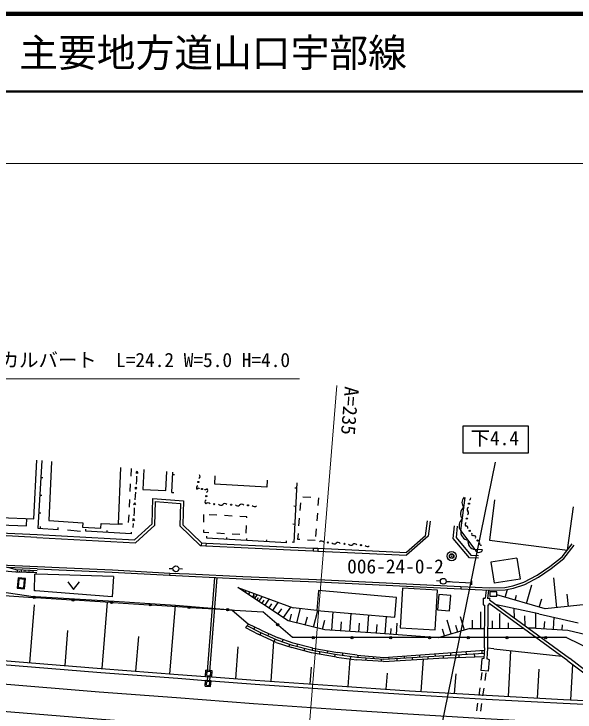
# Model space of a CAD drawing. Units: millimetres, scale not verified. Extents: x 40000 to 680000, y 20000 to 380000.
# Drawn here: x 216050 to 288423, y 289924 to 380000 of the extents above; entities that cross this region are included whole.
import ezdxf
from ezdxf.enums import TextEntityAlignment as Align

# ---------------------------------------------------------------- set-up
doc = ezdxf.new("R2010")
doc.units = ezdxf.units.MM
doc.header["$LTSCALE"] = 1000
doc.header["$PDMODE"] = 32
doc.header["$PDSIZE"] = 500
for name, color, linetype, lineweight in [('M-BGD', 7, 'Continuous', 25), ('M-BMK-SRVR', 3, 'Continuous', 25), ('M-STR-HTXT', 7, 'Continuous', 13), ('M-STR-STRC', 7, 'Continuous', 25), ('M-TTL', 2, 'Continuous', 140), ('M-TTL-LINE', 7, 'Continuous', 50)]:
    doc.layers.add(name, color=color, linetype=linetype, lineweight=lineweight)
doc.layers.add('M-TTL-TXT', color=7, linetype='Continuous')
doc.styles.add('@ＭＳ ゴシック', font='')
doc.styles.add('ＭＳ ゴシック', font='')
doc.styles.get('@ＭＳ ゴシック').set_extended_font_data('@MS Gothic')
doc.styles.get('ＭＳ ゴシック').set_extended_font_data('MS Gothic')

msp = doc.modelspace()

# ---------------------------------------------------------------- linework, layer by layer
at = {"layer": 'M-BGD'}
for p, q in [((219640, 322362), (219145, 313656)), ((229515, 314178), (229832, 321477)), ((231162, 321362), (231110, 320363)), ((231777, 320741), (232045, 320978)), ((231796, 320996), (232027, 320723)), ((236411, 318245), (236543, 320895)), ((219517, 320202), (219767, 320187)), ((231836, 319840), (231799, 319331)), ((231874, 320350), (231836, 319840)), ((236528, 320591), (236777, 320579)), ((241957, 319339), (242006, 320421)), ((231057, 319365), (231005, 318366)), ((231627, 318703), (231895, 318939)), ((231646, 318958), (231877, 318685)), ((252552, 319506), (252164, 311818)), ((231724, 318311), (231686, 317802)), ((236411, 318245), (236660, 318232)), ((252516, 318791), (252266, 318804)), ((219387, 317912), (219637, 317898)), ((230953, 317368), (230901, 316369)), ((231686, 317802), (231649, 317292)), ((233861, 314211), (233950, 317467)), ((233950, 317467), (237900, 317176)), ((234207, 314053), (234290, 317091)), ((234290, 317091), (237541, 316851)), ((237900, 317176), (237817, 314081)), ((253328, 317697), (254325, 317631)), ((255331, 317564), (255257, 316575)), ((255323, 317565), (255331, 317564)), ((231477, 316664), (231746, 316901)), ((231496, 316919), (231727, 316646)), ((231574, 316273), (231537, 315763)), ((237541, 316851), (237463, 313937)), ((252399, 316467), (252149, 316480)), ((252970, 315936), (253048, 316933)), ((219257, 315622), (219506, 315608)), ((230849, 315370), (230796, 314372)), ((231537, 315763), (231499, 315254)), ((240513, 315418), (240503, 314418)), ((242209, 315324), (241211, 315379)), ((244206, 315214), (243208, 315269)), ((255182, 315577), (255108, 314580)), ((217661, 313941), (217694, 314887)), ((231328, 314626), (231596, 314862)), ((231346, 314880), (231577, 314607)), ((246098, 315110), (245205, 315159)), ((246094, 315005), (246098, 315110)), ((252813, 313942), (252892, 314939)), ((269151, 312640), (269374, 314605)), ((269722, 314566), (269499, 312601)), ((214234, 314063), (217661, 313941)), ((219468, 313635), (219484, 313885)), ((221757, 313492), (221773, 313741)), ((230049, 314148), (229515, 314178)), ((231424, 314234), (231387, 313725)), ((231578, 312127), (233861, 314211)), ((231706, 311770), (234207, 314053)), ((237463, 313937), (240078, 311402)), ((237817, 314081), (240226, 311746)), ((246020, 313006), (246057, 314005)), ((252281, 314143), (252032, 314155)), ((255033, 313583), (254959, 312586)), ((272721, 312323), (272883, 313957)), ((273231, 313923), (273084, 312434)), ((219013, 312467), (214221, 312701)), ((214225, 313051), (219030, 312817)), ((219030, 312817), (231578, 312127)), ((222963, 313416), (224613, 313274)), ((228044, 313345), (228042, 313095)), ((240493, 313418), (240491, 313130)), ((240491, 313130), (241202, 313091)), ((240928, 312365), (240943, 312614)), ((242200, 313036), (243199, 312981)), ((244197, 312926), (245196, 312871)), ((252676, 312194), (252735, 312945)), ((269499, 312601), (266683, 310173)), ((269151, 312640), (266699, 310522)), ((219013, 312467), (231706, 311770)), ((240226, 311746), (240212, 311396)), ((240226, 311746), (240824, 311721)), ((240824, 311721), (240809, 311372)), ((240824, 311721), (251723, 311201)), ((251212, 311764), (240928, 312365)), ((243499, 312214), (243514, 312464)), ((246070, 312064), (246085, 312314)), ((248641, 311914), (248656, 312163)), ((251212, 311764), (251226, 312013)), ((252164, 311818), (251915, 311831)), ((252923, 312179), (252676, 312194)), ((254919, 312050), (253921, 312114)), ((274791, 309833), (272721, 312323)), ((273084, 312434), (274962, 310175)), ((240078, 311402), (240809, 311372)), ((240809, 311372), (251707, 310851)), ((251707, 310851), (254625, 310731)), ((251723, 311201), (254640, 311081)), ((254640, 311081), (254625, 310731)), ((254640, 311081), (255241, 311052)), ((255241, 311052), (255225, 310702)), ((255241, 311052), (266699, 310522)), ((286749, 309935), (288072, 311623)), ((286961, 309721), (288308, 311438)), ((254625, 310731), (255225, 310702)), ((255225, 310702), (266683, 310173)), ((274962, 310175), (275983, 310125)), ((285155, 308708), (286749, 309935)), ((275966, 309776), (274791, 309833)), ((280933, 309800), (277572, 309283)), ((277572, 309283), (277992, 306557)), ((280933, 309800), (281352, 307074)), ((285332, 308466), (286961, 309721)), ((219046, 308397), (214182, 308619)), ((214185, 308919), (219069, 308696)), ((216272, 307976), (214790, 308091)), ((216349, 308254), (215291, 308568)), ((216259, 307977), (216270, 308115)), ((219026, 308136), (216349, 308254)), ((216509, 307970), (216516, 308246)), ((216759, 307963), (216762, 308097)), ((217009, 307957), (217016, 308224)), ((217259, 307950), (217262, 308080)), ((217509, 307944), (217515, 308202)), ((217759, 307937), (217762, 308062)), ((218009, 307931), (218015, 308180)), ((218508, 307918), (218515, 308158)), ((219046, 308397), (221847, 308292)), ((219069, 308696), (221861, 308592)), ((221847, 308292), (228735, 307972)), ((221861, 308592), (228750, 308272)), ((228750, 308272), (236136, 307865)), ((236561, 308414), (236061, 308422)), ((237810, 308368), (237311, 308391)), ((283544, 307578), (285155, 308708)), ((283701, 307322), (285332, 308466)), ((219008, 307905), (216272, 307976)), ((216598, 307221), (216477, 305927)), ((217524, 307134), (216598, 307221)), ((218258, 307924), (218262, 308045)), ((218682, 305558), (218757, 307723)), ((218994, 307716), (218757, 307723)), ((228874, 307431), (218994, 307717)), ((228874, 307431), (228718, 304795)), ((228735, 307972), (236121, 307566)), ((236136, 307865), (236121, 307566)), ((236121, 307566), (238625, 307453)), ((236136, 307865), (238638, 307753)), ((238625, 307453), (245574, 307132)), ((238638, 307753), (245587, 307431)), ((241024, 295142), (241969, 307286)), ((241323, 295120), (242269, 307273)), ((245587, 307431), (256159, 306978)), ((281813, 306670), (283544, 307578)), ((281931, 306393), (283701, 307322)), ((286090, 303398), (285676, 307236)), ((216689, 307112), (216586, 306017)), ((217416, 307046), (216689, 307112)), ((217313, 305949), (217416, 307046)), ((217403, 305840), (217524, 307134)), ((222994, 306743), (223744, 305743)), ((223744, 305743), (224494, 306743)), ((245574, 307132), (256145, 306678)), ((256145, 306678), (273687, 305806)), ((256159, 306978), (273701, 306106)), ((271054, 306810), (270554, 306833)), ((272301, 306736), (271802, 306768)), ((271803, 306772), (275119, 306591)), ((275105, 306342), (275132, 306841)), ((281352, 307074), (277992, 306557)), ((280397, 306199), (281813, 306670)), ((280476, 305909), (281931, 306393)), ((282153, 303939), (282864, 306355)), ((214151, 305462), (218519, 304838)), ((216477, 305927), (217403, 305840)), ((216586, 306017), (217313, 305949)), ((218826, 305547), (218682, 305558)), ((228718, 304795), (218826, 305547)), ((251430, 301698), (244932, 305996)), ((244932, 305996), (252060, 303365)), ((245580, 305712), (245553, 305651)), ((245560, 305646), (245553, 305651)), ((245580, 305712), (245557, 305648)), ((245580, 305712), (245560, 305646)), ((245952, 305571), (245890, 305432)), ((245906, 305421), (245890, 305432)), ((245952, 305571), (245898, 305427)), ((245952, 305571), (245906, 305421)), ((246419, 305394), (246315, 305157)), ((246419, 305394), (246329, 305148)), ((246419, 305394), (246342, 305139)), ((255343, 305597), (255119, 303046)), ((265404, 304715), (255343, 305597)), ((266149, 305893), (265863, 300771)), ((270662, 305641), (266149, 305893)), ((270376, 300519), (270662, 305641)), ((273701, 306106), (273687, 305806)), ((273687, 305806), (277398, 305647)), ((273701, 306106), (277402, 305948)), ((276953, 305666), (276828, 304614)), ((277254, 305654), (277139, 304596)), ((277398, 305647), (279421, 305683)), ((277402, 305948), (279387, 305982)), ((278335, 305421), (277435, 305418)), ((277435, 305418), (277437, 304868)), ((278337, 304871), (278335, 305421)), ((279387, 305982), (280397, 306199)), ((279411, 304745), (279704, 305743)), ((279421, 305683), (280476, 305909)), ((214147, 304998), (218516, 304720)), ((218519, 304838), (218771, 304822)), ((218771, 304822), (228973, 304210)), ((218815, 304701), (223506, 304403)), ((246342, 305139), (246315, 305157)), ((247008, 305171), (246849, 304810)), ((246890, 304783), (246849, 304810)), ((247008, 305171), (246870, 304797)), ((247008, 305171), (246890, 304783)), ((246933, 304753), (247073, 304958)), ((247140, 304612), (247419, 305023)), ((247418, 304424), (247606, 304701)), ((247695, 304236), (248072, 304790)), ((248443, 303727), (248952, 304476)), ((265181, 302165), (265404, 304715)), ((270845, 305110), (270669, 303118)), ((272389, 304974), (270845, 305110)), ((272213, 302982), (272389, 304974)), ((276587, 304629), (276828, 304614)), ((276587, 304629), (276593, 303742)), ((277423, 304580), (277139, 304596)), ((277423, 304580), (277402, 304403)), ((277437, 304868), (278337, 304871)), ((284556, 303232), (278336, 305061)), ((280693, 304368), (280875, 304986)), ((283811, 303451), (284128, 304528)), ((287561, 303557), (287391, 305137)), ((218082, 296283), (218683, 303763)), ((223805, 304384), (228496, 304086)), ((227409, 295533), (228098, 304111)), ((228795, 304067), (233486, 303769)), ((228973, 304210), (236880, 303734)), ((233785, 303750), (238475, 303452)), ((236165, 294830), (236880, 303734)), ((236880, 303734), (244141, 303097)), ((248069, 303981), (248323, 304356)), ((248949, 303384), (249292, 303889)), ((249454, 303041), (250140, 304051)), ((276593, 303742), (276790, 303733)), ((276749, 298201), (276790, 303733)), ((277190, 303714), (277149, 298176)), ((277319, 303708), (277190, 303714)), ((277319, 303708), (277347, 303947)), ((287489, 296553), (277347, 303947)), ((277402, 304403), (287725, 296876)), ((283752, 302609), (278302, 303746)), ((289876, 303806), (284556, 303232)), ((238775, 303433), (243465, 303135)), ((243765, 303116), (248134, 302838)), ((244141, 303097), (246311, 301257)), ((249951, 301287), (248134, 302838)), ((250135, 302577), (250598, 303259)), ((250817, 302114), (251743, 303478)), ((255119, 303046), (252060, 303365)), ((252557, 301419), (253013, 303265)), ((254705, 300888), (255236, 303036)), ((255119, 303046), (265181, 302165)), ((257053, 300475), (257208, 302863)), ((259389, 300323), (259541, 302659)), ((270669, 303118), (272213, 302982)), ((276268, 300714), (276256, 302859)), ((280628, 302050), (280583, 303270)), ((283372, 300752), (283361, 302681)), ((251634, 301647), (251862, 302570)), ((253631, 301154), (253896, 302228)), ((255866, 300601), (256154, 301762)), ((261673, 300174), (261822, 302459)), ((263918, 300017), (264086, 302261)), ((272450, 299999), (271932, 301765)), ((274153, 300498), (273654, 302201)), ((275195, 300709), (275190, 301781)), ((278736, 300728), (278726, 302643)), ((281977, 301067), (281939, 302340)), ((283752, 302609), (288832, 301447)), ((285632, 300605), (285734, 302156)), ((246311, 301257), (245909, 300833)), ((247735, 300220), (246110, 301045)), ((247933, 300471), (246311, 301257)), ((247002, 300592), (247136, 300857)), ((251997, 299541), (250179, 301092)), ((256132, 300535), (251430, 301698)), ((258221, 300399), (258297, 301567)), ((260531, 300249), (260605, 301391)), ((262796, 300101), (262880, 301223)), ((265388, 299906), (265498, 301376)), ((273302, 300248), (273052, 301100)), ((277778, 300722), (277773, 301680)), ((279860, 300734), (279857, 301442)), ((284460, 300681), (284520, 301597)), ((286774, 300530), (286816, 301184)), ((222634, 295917), (222998, 300443)), ((245909, 300833), (247537, 299969)), ((249874, 298908), (247537, 299969)), ((250006, 299200), (247735, 300220)), ((247897, 300147), (247770, 299864)), ((247933, 300471), (250138, 299491)), ((248809, 299737), (248938, 300024)), ((262731, 300106), (256132, 300535)), ((270762, 299504), (262731, 300106)), ((264653, 299962), (264708, 300696)), ((265863, 300771), (270376, 300519)), ((274864, 300707), (270762, 299504)), ((271567, 299740), (271308, 300623)), ((274864, 300707), (276768, 300717)), ((277168, 300719), (281741, 300744)), ((283372, 300752), (282415, 300747)), ((283372, 300752), (287484, 300484)), ((287484, 300484), (297813, 297989)), ((231781, 295182), (232141, 299668)), ((249722, 299328), (249591, 299037)), ((251974, 298525), (250006, 299200)), ((252055, 298794), (250138, 299491)), ((250660, 298976), (250759, 299265)), ((254504, 299541), (251997, 299541)), ((259504, 299541), (254804, 299541)), ((264504, 299541), (259804, 299541)), ((269504, 299541), (264804, 299541)), ((274504, 299541), (269804, 299541)), ((279504, 299541), (274804, 299541)), ((284504, 299541), (279804, 299541)), ((287310, 299541), (284804, 299541)), ((287310, 299541), (291168, 297653)), ((244660, 294210), (244951, 298336)), ((249228, 293888), (249591, 299037)), ((249874, 298908), (251893, 298256)), ((251606, 298651), (251512, 298379)), ((254409, 297569), (251893, 298256)), ((254516, 297864), (251974, 298525)), ((254622, 298160), (252055, 298794)), ((252567, 298371), (252639, 298650)), ((254516, 297864), (254581, 298170)), ((254622, 298160), (257824, 297588)), ((276749, 298201), (276666, 296827)), ((277148, 298176), (277065, 296803)), ((277963, 298075), (277148, 298176)), ((253534, 298119), (253459, 297828)), ((257647, 297012), (254409, 297569)), ((257736, 297300), (254516, 297864)), ((255490, 297694), (255437, 297392)), ((256475, 297521), (256528, 297819)), ((257460, 297348), (257408, 297053)), ((260272, 296970), (257736, 297300)), ((260319, 297269), (257824, 297588)), ((258451, 297207), (258489, 297503)), ((260319, 297269), (263776, 296980)), ((260435, 296958), (260458, 297258)), ((276706, 297496), (263739, 296707)), ((263776, 296980), (276732, 297920)), ((268423, 296992), (268404, 297315)), ((270420, 297113), (270399, 297460)), ((272416, 297235), (272393, 297605)), ((273414, 297296), (273434, 296970)), ((274412, 297356), (274388, 297750)), ((275410, 297417), (275434, 297033)), ((276383, 297894), (276409, 297478)), ((277963, 298075), (286713, 297119)), ((279829, 291929), (280145, 297837)), ((257647, 297012), (260226, 296671)), ((259151, 293198), (259404, 296780)), ((259442, 297078), (259404, 296780)), ((263702, 296434), (260226, 296671)), ((263739, 296707), (260272, 296970)), ((261432, 296882), (261410, 296590)), ((262429, 296806), (262451, 297091)), ((263426, 296730), (263406, 296454)), ((263702, 296434), (270867, 296888)), ((264431, 296749), (264414, 297026)), ((265429, 296810), (265445, 296545)), ((266427, 296870), (266409, 297171)), ((267425, 296931), (267441, 296671)), ((268561, 292587), (268855, 296761)), ((269422, 297053), (269437, 296798)), ((270867, 296888), (276680, 297072)), ((271418, 297174), (271434, 296906)), ((276396, 296774), (276286, 295291)), ((276666, 296827), (276396, 296774)), ((277397, 296680), (277065, 296803)), ((277243, 295186), (277397, 296680)), ((287489, 296553), (290926, 293913)), ((287733, 296870), (290950, 294398)), ((254274, 293532), (254429, 295723)), ((283594, 291727), (283794, 295468)), ((287879, 291498), (288124, 296065)), ((240756, 294509), (240819, 295307)), ((241617, 295249), (240819, 295307)), ((240917, 294648), (240957, 295146)), ((240917, 294648), (241416, 294612)), ((241456, 295110), (240957, 295146)), ((241017, 294641), (240961, 293843)), ((241316, 294619), (241261, 293821)), ((241416, 294612), (241456, 295110)), ((241554, 294451), (241617, 295247)), ((264072, 292874), (264217, 294924)), ((272896, 292327), (273074, 294839)), ((277243, 295186), (276286, 295291)), ((276323, 294040), (276461, 295030)), ((276823, 294011), (276962, 295002)), ((240713, 293259), (240772, 294007)), ((240756, 294509), (241554, 294451)), ((241470, 293956), (240772, 294007)), ((240874, 293398), (240910, 293846)), ((241309, 293817), (240910, 293846)), ((241273, 293369), (241309, 293817)), ((241411, 293208), (241470, 293956)), ((240713, 293259), (241411, 293208)), ((240874, 293398), (241273, 293369)), ((276045, 292059), (276184, 293050)), ((276546, 292031), (276685, 293021)), ((275767, 290079), (275906, 291069)), ((276268, 290050), (276407, 291040))]:
    msp.add_line(p, q, dxfattribs=at)
for points in [[(214244, 315021), (218595, 314852), (218995, 322418)], [(220897, 322253), (220561, 314644), (224942, 314351), (224891, 313776), (227234, 313634), (227290, 314265), (229515, 314178)], [(232798, 321220), (232666, 318659), (235650, 318505), (235776, 320962)], [(248710, 319840), (248675, 318958), (241957, 319339)], [(276482, 310836), (275530, 310908), (273711, 313336), (274265, 317622)], [(278044, 317294), (277383, 312097), (287469, 310799), (288231, 316411)], [(219145, 313656), (221757, 313492), (221769, 313740)], [(231160, 313148), (231152, 312898), (225312, 313268), (225332, 313518)], [(214066, 296605), (227283, 295543), (237232, 294773), (240756, 294510)], [(214061, 296104), (227247, 295045), (237197, 294274), (240772, 294007)], [(241470, 293956), (247145, 293533), (257090, 292832), (267032, 292178), (276972, 291581), (286909, 291049), (296852, 290590), (301811, 290391), (306777, 290213), (311778, 290057)], [(241554, 294451), (247179, 294032), (257126, 293331), (267065, 292677), (276998, 292081), (286935, 291548), (296875, 291089), (301836, 290890), (306794, 290713), (311776, 290557)], [(214037, 293598), (227051, 292552), (237008, 291781), (246965, 291040), (256920, 290338), (266875, 289683), (276830, 289085), (286785, 288552), (296744, 288092), (301717, 287893), (306693, 287714), (311700, 287558)], [(214003, 290089), (226775, 289063), (236743, 288291), (246712, 287549), (256683, 286846), (266656, 286190), (276632, 285591), (286610, 285056), (296593, 284595), (301584, 284395), (306576, 284216), (311591, 284060)]]:
    msp.add_lwpolyline(points, dxfattribs=at)
for centre, radius in [((239822, 319603), 75), ((240305, 318711), 75), ((240862, 317780), 75), ((241884, 316757), 75), ((244061, 316673), 75), ((246237, 316589), 75), ((274741, 316802), 75), ((274468, 314880), 75), ((274839, 313302), 75), ((256535, 311804), 75), ((258676, 311631), 75), ((275854, 312069), 75), ((260817, 311457), 75), ((236936, 308409), 375), ((271428, 306792), 375), ((218665, 304711), 150), ((218665, 304711), 120), ((218665, 304711), 100), ((223655, 304394), 150), ((223655, 304394), 120), ((223655, 304394), 100), ((228645, 304077), 150), ((228645, 304077), 120), ((228645, 304077), 100), ((233635, 303759), 150), ((233635, 303759), 120), ((233635, 303759), 100), ((238625, 303442), 150), ((238625, 303442), 120), ((238625, 303442), 100), ((243615, 303125), 150), ((243615, 303125), 120), ((243615, 303125), 100), ((250065, 301189), 150), ((250065, 301189), 120), ((250065, 301189), 100), ((254654, 299541), 150), ((254654, 299541), 120), ((254654, 299541), 100), ((259654, 299541), 150), ((259654, 299541), 120), ((259654, 299541), 100), ((264654, 299541), 150), ((264654, 299541), 120), ((264654, 299541), 100), ((269654, 299541), 150), ((269654, 299541), 120), ((269654, 299541), 100), ((274654, 299541), 150), ((274654, 299541), 120), ((274654, 299541), 100), ((279654, 299541), 150), ((279654, 299541), 120), ((279654, 299541), 100), ((284654, 299541), 150), ((284654, 299541), 120), ((284654, 299541), 100)]:
    msp.add_circle(centre, radius, dxfattribs=at)
for centre, radius, start, end in [((239765, 320334), 290, 296.11422, 46.84104), ((239879, 318871), 290, 116.11422, 226.84104), ((239840, 318637), 160, 17.37022, 171.91312), ((240769, 318784), 160, 197.37022, 351.91312), ((240733, 318528), 304, 302.23859, 50.05216), ((240991, 317032), 304, 122.23859, 230.05216), ((274809, 316964), 974, 136.32984, 222.79937), ((274672, 317547), 298, 297.40215, 2.76496), ((241059, 316555), 359, 38.4717, 137.11181), ((242709, 316960), 359, 218.4717, 317.11181), ((243235, 316471), 359, 38.4717, 137.11181), ((244886, 316876), 359, 218.4717, 317.11181), ((245412, 316387), 359, 38.4717, 137.11181), ((247062, 316792), 359, 218.4717, 317.11181), ((274617, 315481), 974, 122.47117, 222.79937), ((274810, 316057), 298, 117.40215, 226.42087), ((274399, 315625), 298, 297.40215, 46.42087), ((274426, 313997), 974, 122.47117, 222.79937), ((274537, 314135), 298, 117.40215, 226.42087), ((274383, 313703), 222, 335.36011, 103.56171), ((274683, 313116), 996, 167.28785, 266.38903), ((275294, 312901), 222, 155.36011, 283.56171), ((275399, 312470), 222, 335.36011, 103.56171), ((255714, 311644), 351, 35.43244, 135.29081), ((257356, 311964), 351, 215.43244, 315.29081), ((257855, 311471), 351, 35.43244, 135.29081), ((275592, 311903), 996, 167.28785, 266.38903), ((276310, 311668), 222, 155.36011, 283.56171), ((259497, 311791), 351, 215.43244, 315.29081), ((259996, 311297), 351, 35.43244, 135.29081), ((261638, 311617), 351, 215.43244, 315.29081), ((276017, 311022), 501, 193.19007, 338.14206)]:
    msp.add_arc(centre, radius, start, end, dxfattribs=at)
at = {"layer": 'M-BMK-SRVR'}
for radius in [600, 300]:
    msp.add_circle((272510, 310050), radius, dxfattribs=at)
msp.add_point((272510, 310050), dxfattribs=at)
at = {"layer": 'M-STR-HTXT'}
for p, q in [((69584, 360700), (558278, 360700)), ((203600, 332933), (252885, 332933)), ((253036, 274021), (257682, 332052))]:
    msp.add_line(p, q, dxfattribs=at)
at = {"layer": 'M-STR-STRC'}
for p, q in [((273984, 323337), (273984, 326837)), ((273984, 326837), (282384, 326837)), ((282384, 326837), (282384, 323337)), ((282384, 323337), (273984, 323337)), ((268902, 276834), (278150, 322154))]:
    msp.add_line(p, q, dxfattribs=at)
at = {"layer": 'M-TTL'}
msp.add_line((680000, 380000), (40000, 380000), dxfattribs=at)
at = {"layer": 'M-TTL-LINE'}
msp.add_line((40000, 370000), (680000, 370000), dxfattribs=at)

# ---------------------------------------------------------------- texts
at = {"layer": 'M-BMK-SRVR', "style": 'ＭＳ ゴシック'}
msp.add_text('006-24-0-2', height=1833, dxfattribs=at).set_placement((259027, 307252), align=Align.BOTTOM_LEFT)
at = {"layer": 'M-STR-HTXT', "style": 'ＭＳ ゴシック'}
msp.add_text('ボックスカルバート\u3000L=24.2 W=5.0 H=4.0', height=1833, dxfattribs=at).set_placement((227940, 335354), align=Align.MIDDLE_CENTER)
at = {"layer": 'M-STR-HTXT', "style": '@ＭＳ ゴシック'}
msp.add_text('A=235', height=1833, rotation=265.422, dxfattribs=at).set_placement((258181, 332012), align=Align.BOTTOM_LEFT)
at = {"layer": 'M-STR-STRC', "style": 'ＭＳ ゴシック'}
msp.add_text('下4.4', height=1833, dxfattribs=at).set_placement((278071, 323801), align=Align.BOTTOM_CENTER)
at = {"layer": 'M-TTL-TXT', "style": 'ＭＳ ゴシック'}
msp.add_text('主要地方道山口宇部線', height=3666, dxfattribs=at).set_placement((216734, 375000), align=Align.MIDDLE_LEFT)

doc.saveas('drawing.dxf')
